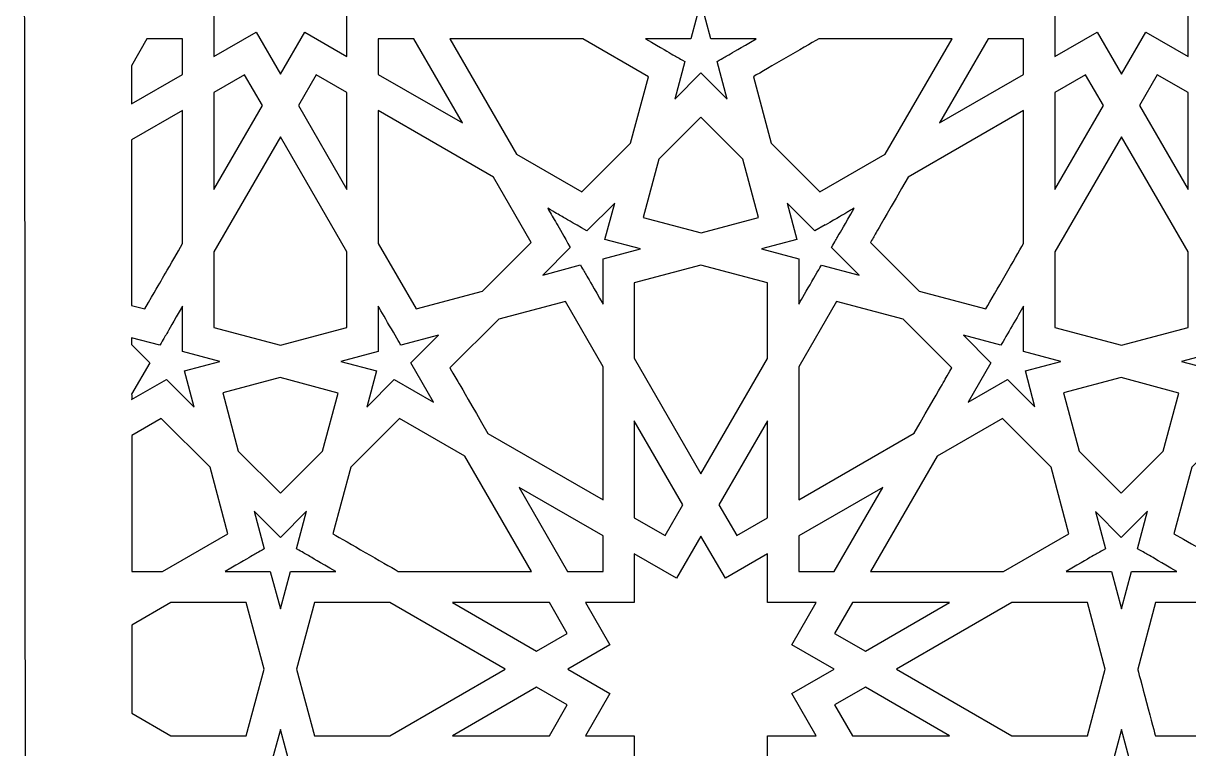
# Model space of a CAD drawing. Header units: millimetres. Extents: x -54 to 56, y -101 to 100.
# Drawn here: x -54.3 to 3.4, y -35.9 to 0.1 of the extents above; entities that cross this region are included whole.
import ezdxf

# ---------------------------------------------------------------- set-up
doc = ezdxf.new("R2010")
doc.units = ezdxf.units.MM
doc.header["$MEASUREMENT"] = 0
doc.layers.add('layer 1', color=7, linetype='Continuous')

msp = doc.modelspace()

# ---------------------------------------------------------------- linework, layer by layer
at = {"layer": 'layer 1', "color": 250}
for points, knots in [([(48.1386, 54.1623), (42.3711, 64.5167), (32.0929, 71.9141), (0.1217, 100.1639), (0.1217, 100.1639), (-12.0509, 89.1216), (-32.3955, 72.4154), (-38.3045, 66.5064), (-38.3045, 66.5064), (-48.153, 57.216), (-54.3278, 44.0535), (-54.3278, 28.0159), (-54.3278, 28.0159), (-54.144, -29.3356), (-54.2633, -80.8899), (-54.2633, -99.8357), (-54.2633, -99.8357), (-54.2633, -99.8357), (54.4481, -99.8357), (54.4481, -99.8357), (54.4481, -99.8357), (54.4481, -99.8357), (54.4424, -100.9781), (54.4424, 5.8646), (54.4424, 5.8646), (54.4424, 27.003), (56.0433, 40.3768), (48.1386, 54.1623)], [0, 0, 0, 0, 0.125, 0.125, 0.125, 0.125, 0.25, 0.25, 0.25, 0.25, 0.375, 0.375, 0.375, 0.375, 0.5, 0.5, 0.5, 0.5, 0.625, 0.625, 0.625, 0.625, 0.75, 0.75, 0.75, 0.75, 1, 1, 1, 1]), ([(-47.3033, 7.4348), (-47.3033, 7.4348), (-44.8896, 7.4348), (-44.8896, 7.4348), (-44.8896, 7.4348), (-44.8896, 7.4348), (-44.8896, 9.8542), (-44.8896, 9.8542), (-44.8896, 9.8542), (-44.8896, 9.8542), (-42.798, 8.6413), (-42.798, 8.6413), (-42.798, 8.6413), (-42.798, 8.6413), (-41.5911, 10.7329), (-41.5911, 10.7329), (-41.5911, 10.7329), (-41.5911, 10.7329), (-40.3844, 8.6413), (-40.3844, 8.6413), (-40.3844, 8.6413), (-40.3844, 8.6413), (-38.2928, 9.8482), (-38.2928, 9.8482), (-38.2928, 9.8482), (-38.2928, 9.8482), (-38.2928, 7.4348), (-38.2928, 7.4348), (-38.2928, 7.4348), (-38.2928, 7.4348), (-35.879, 7.4348), (-35.879, 7.4348), (-35.879, 7.4348), (-35.879, 7.4348), (-37.0859, 5.3428), (-37.0859, 5.3428), (-37.0859, 5.3428), (-37.0859, 5.3428), (-34.9945, 4.136), (-34.9945, 4.136), (-34.9945, 4.136), (-34.9945, 4.136), (-37.0859, 2.9291), (-37.0859, 2.9291), (-37.0859, 2.9291), (-37.0859, 2.9291), (-35.879, 0.8379), (-35.879, 0.8379), (-35.879, 0.8379), (-35.879, 0.8379), (-38.2928, 0.8379), (-38.2928, 0.8379), (-38.2928, 0.8379), (-38.2928, 0.8379), (-38.2928, -1.5762), (-38.2928, -1.5762), (-38.2928, -1.5762), (-38.2928, -1.5762), (-40.3844, -0.369), (-40.3844, -0.369), (-40.3844, -0.369), (-40.3844, -0.369), (-41.5911, -2.4606), (-41.5911, -2.4606), (-41.5911, -2.4606), (-41.5911, -2.4606), (-42.798, -0.369), (-42.798, -0.369), (-42.798, -0.369), (-42.798, -0.369), (-44.8896, -1.5762), (-44.8896, -1.5762), (-44.8896, -1.5762), (-44.8896, -1.5762), (-44.8896, 0.8379), (-44.8896, 0.8379), (-44.8896, 0.8379), (-44.8896, 0.8379), (-47.3033, 0.8379), (-47.3033, 0.8379), (-47.3033, 0.8379), (-47.3033, 0.8379), (-46.0965, 2.9291), (-46.0965, 2.9291), (-46.0965, 2.9291), (-46.0965, 2.9291), (-48.1881, 4.136), (-48.1881, 4.136), (-48.1881, 4.136), (-48.1881, 4.136), (-46.0965, 5.3428), (-46.0965, 5.3428), (-46.0965, 5.3428), (-46.0965, 5.3428), (-47.3033, 7.4348), (-47.3033, 7.4348)], [0, 0, 0, 0, 0.04, 0.04, 0.04, 0.04, 0.08, 0.08, 0.08, 0.08, 0.12, 0.12, 0.12, 0.12, 0.16, 0.16, 0.16, 0.16, 0.2, 0.2, 0.2, 0.2, 0.24, 0.24, 0.24, 0.24, 0.28, 0.28, 0.28, 0.28, 0.32, 0.32, 0.32, 0.32, 0.36, 0.36, 0.36, 0.36, 0.4, 0.4, 0.4, 0.4, 0.44, 0.44, 0.44, 0.44, 0.48, 0.48, 0.48, 0.48, 0.52, 0.52, 0.52, 0.52, 0.56, 0.56, 0.56, 0.56, 0.6, 0.6, 0.6, 0.6, 0.64, 0.64, 0.64, 0.64, 0.68, 0.68, 0.68, 0.68, 0.72, 0.72, 0.72, 0.72, 0.76, 0.76, 0.76, 0.76, 0.8, 0.8, 0.8, 0.8, 0.84, 0.84, 0.84, 0.84, 0.88, 0.88, 0.88, 0.88, 0.92, 0.92, 0.92, 0.92, 1, 1, 1, 1]), ([(-1.1261, 8.6413), (-1.1261, 8.6413), (0.0808, 10.7329), (0.0808, 10.7329), (0.0808, 10.7329), (0.0808, 10.7329), (1.2876, 8.6413), (1.2876, 8.6413), (1.2876, 8.6413), (1.2876, 8.6413), (3.3789, 9.8482), (3.3789, 9.8482), (3.3789, 9.8482), (3.3789, 9.8482), (3.3789, 7.4348), (3.3789, 7.4348), (3.3789, 7.4348), (3.3789, 7.4348), (5.7929, 7.4348), (5.7929, 7.4348), (5.7929, 7.4348), (5.7929, 7.4348), (4.5861, 5.3428), (4.5861, 5.3428), (4.5861, 5.3428), (4.5861, 5.3428), (6.6774, 4.136), (6.6774, 4.136), (6.6774, 4.136), (6.6774, 4.136), (4.5861, 2.9291), (4.5861, 2.9291), (4.5861, 2.9291), (4.5861, 2.9291), (5.7929, 0.8379), (5.7929, 0.8379), (5.7929, 0.8379), (5.7929, 0.8379), (3.3789, 0.8379), (3.3789, 0.8379), (3.3789, 0.8379), (3.3789, 0.8379), (3.3789, -1.5762), (3.3789, -1.5762), (3.3789, -1.5762), (3.3789, -1.5762), (1.2876, -0.369), (1.2876, -0.369), (1.2876, -0.369), (1.2876, -0.369), (0.0808, -2.4606), (0.0808, -2.4606), (0.0808, -2.4606), (0.0808, -2.4606), (-1.1261, -0.369), (-1.1261, -0.369), (-1.1261, -0.369), (-1.1261, -0.369), (-3.2237, -1.5762), (-3.2237, -1.5762), (-3.2237, -1.5762), (-3.2237, -1.5762), (-3.2237, 0.8379), (-3.2237, 0.8379), (-3.2237, 0.8379), (-3.2237, 0.8379), (-5.6374, 0.8379), (-5.6374, 0.8379), (-5.6374, 0.8379), (-5.6374, 0.8379), (-4.4302, 2.9291), (-4.4302, 2.9291), (-4.4302, 2.9291), (-4.4302, 2.9291), (-6.5218, 4.136), (-6.5218, 4.136), (-6.5218, 4.136), (-6.5218, 4.136), (-4.4302, 5.3428), (-4.4302, 5.3428), (-4.4302, 5.3428), (-4.4302, 5.3428), (-5.6374, 7.4348), (-5.6374, 7.4348), (-5.6374, 7.4348), (-5.6374, 7.4348), (-3.2237, 7.4348), (-3.2237, 7.4348), (-3.2237, 7.4348), (-3.2237, 7.4348), (-3.2237, 9.8542), (-3.2237, 9.8542), (-3.2237, 9.8542), (-3.2237, 9.8542), (-1.1261, 8.6413), (-1.1261, 8.6413)], [0, 0, 0, 0, 0.04, 0.04, 0.04, 0.04, 0.08, 0.08, 0.08, 0.08, 0.12, 0.12, 0.12, 0.12, 0.16, 0.16, 0.16, 0.16, 0.2, 0.2, 0.2, 0.2, 0.24, 0.24, 0.24, 0.24, 0.28, 0.28, 0.28, 0.28, 0.32, 0.32, 0.32, 0.32, 0.36, 0.36, 0.36, 0.36, 0.4, 0.4, 0.4, 0.4, 0.44, 0.44, 0.44, 0.44, 0.48, 0.48, 0.48, 0.48, 0.52, 0.52, 0.52, 0.52, 0.56, 0.56, 0.56, 0.56, 0.6, 0.6, 0.6, 0.6, 0.64, 0.64, 0.64, 0.64, 0.68, 0.68, 0.68, 0.68, 0.72, 0.72, 0.72, 0.72, 0.76, 0.76, 0.76, 0.76, 0.8, 0.8, 0.8, 0.8, 0.84, 0.84, 0.84, 0.84, 0.88, 0.88, 0.88, 0.88, 0.92, 0.92, 0.92, 0.92, 1, 1, 1, 1]), ([(-21.2561, -0.7091), (-21.2561, -0.7091), (-20.7582, 1.1423), (-20.7582, 1.1423), (-20.7582, 1.1423), (-20.7582, 1.1423), (-20.2602, -0.7091), (-20.2602, -0.7091), (-20.2602, -0.7091), (-20.2602, -0.7091), (-18.0104, -0.7091), (-18.0104, -0.7091), (-18.0104, -0.7091), (-19.6965, -1.6789), (-19.301, -1.4499), (-19.9555, -1.8337), (-19.9555, -1.8337), (-19.9555, -1.8337), (-19.4577, -3.6967), (-19.4577, -3.6967), (-19.4577, -3.6967), (-19.4577, -3.6967), (-20.7582, -2.3961), (-20.7582, -2.3961), (-20.7582, -2.3961), (-20.7582, -2.3961), (-22.0529, -3.6907), (-22.0529, -3.6907), (-22.0529, -3.6907), (-22.0529, -3.6907), (-21.5549, -1.8337), (-21.5549, -1.8337), (-21.5549, -1.8337), (-22.2155, -1.451), (-21.8203, -1.6792), (-23.5, -0.7091), (-23.5, -0.7091), (-23.5, -0.7091), (-21.2561, -0.7091), (-21.2561, -0.7091)], [0, 0, 0, 0, 0.0909091, 0.0909091, 0.0909091, 0.0909091, 0.1818182, 0.1818182, 0.1818182, 0.1818182, 0.2727273, 0.2727273, 0.2727273, 0.2727273, 0.3636364, 0.3636364, 0.3636364, 0.3636364, 0.4545455, 0.4545455, 0.4545455, 0.4545455, 0.5454545, 0.5454545, 0.5454545, 0.5454545, 0.6363636, 0.6363636, 0.6363636, 0.6363636, 0.7272727, 0.7272727, 0.7272727, 0.7272727, 0.8181818, 0.8181818, 0.8181818, 0.8181818, 1, 1, 1, 1]), ([(-46.4362, -0.7091), (-46.4362, -0.7091), (-46.4362, -2.4723), (-46.4362, -2.4723), (-46.4362, -2.4723), (-46.4362, -2.4723), (-48.973, -3.9313), (-48.973, -3.9313), (-48.973, -3.9313), (-48.973, -3.9313), (-48.973, -2.0507), (-48.973, -2.0507), (-48.973, -2.0507), (-48.973, -2.0507), (-48.1998, -0.7091), (-48.1998, -0.7091), (-48.1998, -0.7091), (-48.1998, -0.7091), (-46.4362, -0.7091), (-46.4362, -0.7091)], [0, 0, 0, 0, 0.1666667, 0.1666667, 0.1666667, 0.1666667, 0.3333333, 0.3333333, 0.3333333, 0.3333333, 0.5, 0.5, 0.5, 0.5, 0.6666667, 0.6666667, 0.6666667, 0.6666667, 1, 1, 1, 1]), ([(-32.5749, -4.8743), (-32.5749, -4.8743), (-36.7461, -2.4723), (-36.7461, -2.4723), (-36.7461, -2.4723), (-36.7461, -2.4723), (-36.7461, -0.7091), (-36.7461, -0.7091), (-36.7461, -0.7091), (-36.7461, -0.7091), (-34.9828, -0.7091), (-34.9828, -0.7091), (-34.9828, -0.7091), (-34.9828, -0.7091), (-32.5749, -4.8743), (-32.5749, -4.8743)], [0, 0, 0, 0, 0.2, 0.2, 0.2, 0.2, 0.4, 0.4, 0.4, 0.4, 0.6, 0.6, 0.6, 0.6, 1, 1, 1, 1]), ([(-26.5992, -0.7091), (-26.5992, -0.7091), (-23.3535, -2.5834), (-23.3535, -2.5834), (-23.3535, -2.5834), (-23.3535, -2.5834), (-24.2382, -5.8822), (-24.2382, -5.8822), (-24.2382, -5.8822), (-24.2382, -5.8822), (-26.6577, -8.2956), (-26.6577, -8.2956), (-26.6577, -8.2956), (-26.6577, -8.2956), (-29.8975, -6.4209), (-29.8975, -6.4209), (-29.8975, -6.4209), (-29.8975, -6.4209), (-33.1958, -0.7091), (-33.1958, -0.7091), (-33.1958, -0.7091), (-33.1958, -0.7091), (-26.5992, -0.7091), (-26.5992, -0.7091)], [0, 0, 0, 0, 0.1428571, 0.1428571, 0.1428571, 0.1428571, 0.2857143, 0.2857143, 0.2857143, 0.2857143, 0.4285714, 0.4285714, 0.4285714, 0.4285714, 0.5714286, 0.5714286, 0.5714286, 0.5714286, 0.7142857, 0.7142857, 0.7142857, 0.7142857, 1, 1, 1, 1]), ([(-14.9172, -0.7091), (-14.9172, -0.7091), (-8.3146, -0.7091), (-8.3146, -0.7091), (-8.3146, -0.7091), (-8.3146, -0.7091), (-11.6188, -6.4269), (-11.6188, -6.4269), (-11.6188, -6.4269), (-11.6188, -6.4269), (-14.8587, -8.2956), (-14.8587, -8.2956), (-14.8587, -8.2956), (-14.8587, -8.2956), (-17.2724, -5.8822), (-17.2724, -5.8822), (-17.2724, -5.8822), (-17.2724, -5.8822), (-18.1568, -2.5834), (-18.1568, -2.5834), (-18.1568, -2.5834), (-17.4424, -2.1675), (-15.6552, -1.1366), (-14.9172, -0.7091)], [0, 0, 0, 0, 0.1428571, 0.1428571, 0.1428571, 0.1428571, 0.2857143, 0.2857143, 0.2857143, 0.2857143, 0.4285714, 0.4285714, 0.4285714, 0.4285714, 0.5714286, 0.5714286, 0.5714286, 0.5714286, 0.7142857, 0.7142857, 0.7142857, 0.7142857, 1, 1, 1, 1]), ([(-6.5278, -0.7091), (-6.5278, -0.7091), (-4.7703, -0.7091), (-4.7703, -0.7091), (-4.7703, -0.7091), (-4.7703, -0.7091), (-4.7703, -2.4723), (-4.7703, -2.4723), (-4.7703, -2.4723), (-4.7703, -2.4723), (-8.9355, -4.8743), (-8.9355, -4.8743), (-8.9355, -4.8743), (-8.9355, -4.8743), (-6.5278, -0.7091), (-6.5278, -0.7091)], [0, 0, 0, 0, 0.2, 0.2, 0.2, 0.2, 0.4, 0.4, 0.4, 0.4, 0.6, 0.6, 0.6, 0.6, 1, 1, 1, 1]), ([(-44.8896, -8.1788), (-44.8896, -8.1788), (-44.8896, -3.3627), (-44.8896, -3.3627), (-44.8896, -3.3627), (-44.8896, -3.3627), (-43.3665, -2.4839), (-43.3665, -2.4839), (-43.3665, -2.4839), (-43.3665, -2.4839), (-42.4816, -4.0072), (-42.4816, -4.0072), (-42.4816, -4.0072), (-42.4816, -4.0072), (-44.8896, -8.1788), (-44.8896, -8.1788)], [0, 0, 0, 0, 0.2, 0.2, 0.2, 0.2, 0.4, 0.4, 0.4, 0.4, 0.6, 0.6, 0.6, 0.6, 1, 1, 1, 1]), ([(-38.2928, -8.1724), (-38.2928, -8.1724), (-40.6949, -4.0072), (-40.6949, -4.0072), (-40.6949, -4.0072), (-40.6949, -4.0072), (-39.8161, -2.4839), (-39.8161, -2.4839), (-39.8161, -2.4839), (-39.8161, -2.4839), (-38.2928, -3.3627), (-38.2928, -3.3627), (-38.2928, -3.3627), (-38.2928, -3.3627), (-38.2928, -8.1724), (-38.2928, -8.1724)], [0, 0, 0, 0, 0.2, 0.2, 0.2, 0.2, 0.4, 0.4, 0.4, 0.4, 0.6, 0.6, 0.6, 0.6, 1, 1, 1, 1]), ([(-3.2237, -8.1788), (-3.2237, -8.1788), (-3.2237, -3.3627), (-3.2237, -3.3627), (-3.2237, -3.3627), (-3.2237, -3.3627), (-1.6944, -2.4839), (-1.6944, -2.4839), (-1.6944, -2.4839), (-1.6944, -2.4839), (-0.8156, -4.0072), (-0.8156, -4.0072), (-0.8156, -4.0072), (-0.8156, -4.0072), (-3.2237, -8.1788), (-3.2237, -8.1788)], [0, 0, 0, 0, 0.2, 0.2, 0.2, 0.2, 0.4, 0.4, 0.4, 0.4, 0.6, 0.6, 0.6, 0.6, 1, 1, 1, 1]), ([(0.9712, -4.0072), (0.9712, -4.0072), (1.8499, -2.4839), (1.8499, -2.4839), (1.8499, -2.4839), (1.8499, -2.4839), (3.3789, -3.3627), (3.3789, -3.3627), (3.3789, -3.3627), (3.3789, -3.3627), (3.3789, -8.1724), (3.3789, -8.1724), (3.3789, -8.1724), (3.3789, -8.1724), (0.9712, -4.0072), (0.9712, -4.0072)], [0, 0, 0, 0, 0.2, 0.2, 0.2, 0.2, 0.4, 0.4, 0.4, 0.4, 0.6, 0.6, 0.6, 0.6, 1, 1, 1, 1]), ([(-46.4362, -10.856), (-47.6548, -12.9709), (-47.2389, -12.2502), (-48.311, -14.0956), (-48.311, -14.0956), (-48.311, -14.0956), (-48.9613, -13.9199), (-48.9613, -13.9199), (-48.9613, -13.9199), (-48.9613, -11.1897), (-48.9613, -8.454), (-48.9671, -5.7178), (-48.9671, -5.7178), (-48.9671, -5.7178), (-46.4362, -4.2591), (-46.4362, -4.2591), (-46.4362, -4.2591), (-46.4362, -4.2591), (-46.4362, -10.856), (-46.4362, -10.856)], [0, 0, 0, 0, 0.1666667, 0.1666667, 0.1666667, 0.1666667, 0.3333333, 0.3333333, 0.3333333, 0.3333333, 0.5, 0.5, 0.5, 0.5, 0.6666667, 0.6666667, 0.6666667, 0.6666667, 1, 1, 1, 1]), ([(-31.0282, -7.5575), (-31.0282, -7.5575), (-29.1594, -10.7971), (-29.1594, -10.7971), (-29.1594, -10.7971), (-29.1594, -10.7971), (-31.5731, -13.2112), (-31.5731, -13.2112), (-31.5731, -13.2112), (-31.5731, -13.2112), (-34.8715, -14.0956), (-34.8715, -14.0956), (-34.8715, -14.0956), (-34.8715, -14.0956), (-36.7461, -10.856), (-36.7461, -10.856), (-36.7461, -10.856), (-36.7461, -10.856), (-36.7461, -4.2591), (-36.7461, -4.2591), (-36.7461, -4.2591), (-36.7461, -4.2591), (-31.0282, -7.5575), (-31.0282, -7.5575)], [0, 0, 0, 0, 0.1428571, 0.1428571, 0.1428571, 0.1428571, 0.2857143, 0.2857143, 0.2857143, 0.2857143, 0.4285714, 0.4285714, 0.4285714, 0.4285714, 0.5714286, 0.5714286, 0.5714286, 0.5714286, 0.7142857, 0.7142857, 0.7142857, 0.7142857, 1, 1, 1, 1]), ([(-20.7582, -4.5872), (-20.7582, -4.5872), (-18.6725, -6.6728), (-18.6725, -6.6728), (-18.6725, -6.6728), (-18.6725, -6.6728), (-17.8993, -9.555), (-17.8993, -9.555), (-17.8993, -9.555), (-17.8993, -9.555), (-20.7465, -10.317), (-20.7465, -10.317), (-20.7465, -10.317), (-20.7465, -10.317), (-23.6113, -9.555), (-23.6113, -9.555), (-23.6113, -9.555), (-23.6113, -9.555), (-22.8438, -6.6728), (-22.8438, -6.6728), (-22.8438, -6.6728), (-22.8438, -6.6728), (-20.7582, -4.5872), (-20.7582, -4.5872)], [0, 0, 0, 0, 0.1428571, 0.1428571, 0.1428571, 0.1428571, 0.2857143, 0.2857143, 0.2857143, 0.2857143, 0.4285714, 0.4285714, 0.4285714, 0.4285714, 0.5714286, 0.5714286, 0.5714286, 0.5714286, 0.7142857, 0.7142857, 0.7142857, 0.7142857, 1, 1, 1, 1]), ([(-9.9374, -13.2112), (-9.9374, -13.2112), (-12.3511, -10.7971), (-12.3511, -10.7971), (-12.3511, -10.7971), (-12.0407, -10.2524), (-12.3628, -10.8207), (-10.4821, -7.5575), (-10.4821, -7.5575), (-10.4821, -7.5575), (-4.7703, -4.2591), (-4.7703, -4.2591), (-4.7703, -4.2591), (-4.7703, -4.2591), (-4.7703, -10.856), (-4.7703, -10.856), (-4.7703, -10.856), (-5.1742, -11.5647), (-6.1645, -13.2754), (-6.6389, -14.0956), (-6.6389, -14.0956), (-6.6389, -14.0956), (-9.9374, -13.2112), (-9.9374, -13.2112)], [0, 0, 0, 0, 0.1428571, 0.1428571, 0.1428571, 0.1428571, 0.2857143, 0.2857143, 0.2857143, 0.2857143, 0.4285714, 0.4285714, 0.4285714, 0.4285714, 0.5714286, 0.5714286, 0.5714286, 0.5714286, 0.7142857, 0.7142857, 0.7142857, 0.7142857, 1, 1, 1, 1]), ([(-41.5911, -5.5598), (-41.5911, -5.5598), (-38.2928, -11.2719), (-38.2928, -11.2719), (-38.2928, -11.2719), (-38.2928, -11.2719), (-38.2928, -15.0156), (-38.2928, -15.0156), (-38.2928, -15.0156), (-38.2928, -15.0156), (-41.5911, -15.8944), (-41.5911, -15.8944), (-41.5911, -15.8944), (-41.5911, -15.8944), (-44.8896, -15.0096), (-44.8896, -15.0096), (-44.8896, -15.0096), (-44.8896, -15.0096), (-44.8896, -11.2719), (-44.8896, -11.2719), (-44.8896, -11.2719), (-44.8896, -11.2719), (-41.5911, -5.5598), (-41.5911, -5.5598)], [0, 0, 0, 0, 0.1428571, 0.1428571, 0.1428571, 0.1428571, 0.2857143, 0.2857143, 0.2857143, 0.2857143, 0.4285714, 0.4285714, 0.4285714, 0.4285714, 0.5714286, 0.5714286, 0.5714286, 0.5714286, 0.7142857, 0.7142857, 0.7142857, 0.7142857, 1, 1, 1, 1]), ([(0.0808, -15.8944), (0.0808, -15.8944), (-3.2237, -15.0096), (-3.2237, -15.0096), (-3.2237, -15.0096), (-3.2237, -15.0096), (-3.2237, -11.2719), (-3.2237, -11.2719), (-3.2237, -11.2719), (-3.2237, -11.2719), (0.0808, -5.5598), (0.0808, -5.5598), (0.0808, -5.5598), (0.0808, -5.5598), (3.3789, -11.2719), (3.3789, -11.2719), (3.3789, -11.2719), (3.3789, -11.2719), (3.3789, -15.0156), (3.3789, -15.0156), (3.3789, -15.0156), (3.3789, -15.0156), (0.0808, -15.8944), (0.0808, -15.8944)], [0, 0, 0, 0, 0.1428571, 0.1428571, 0.1428571, 0.1428571, 0.2857143, 0.2857143, 0.2857143, 0.2857143, 0.4285714, 0.4285714, 0.4285714, 0.4285714, 0.5714286, 0.5714286, 0.5714286, 0.5714286, 0.7142857, 0.7142857, 0.7142857, 0.7142857, 1, 1, 1, 1]), ([(-28.345, -9.1045), (-27.5131, -9.5903), (-27.9349, -9.3444), (-26.3999, -10.2291), (-26.3999, -10.2291), (-26.3999, -10.2291), (-25.0289, -8.8579), (-25.0289, -8.8579), (-25.0289, -8.8579), (-25.0289, -8.8579), (-25.5095, -10.6507), (-25.5095, -10.6507), (-25.5095, -10.6507), (-25.5095, -10.6507), (-23.746, -11.1195), (-23.746, -11.1195), (-23.746, -11.1195), (-23.746, -11.1195), (-25.6033, -11.6173), (-25.6033, -11.6173), (-25.6033, -11.6173), (-25.6033, -11.6173), (-25.6033, -13.8673), (-25.6033, -13.8673), (-25.6033, -13.8673), (-26.5914, -12.1504), (-26.3704, -12.5335), (-26.7281, -11.9165), (-26.7281, -11.9165), (-26.7281, -11.9165), (-28.591, -12.4202), (-28.591, -12.4202), (-28.591, -12.4202), (-28.591, -12.4202), (-27.2259, -11.055), (-27.2259, -11.055), (-27.2259, -11.055), (-27.8965, -9.8749), (-28.0099, -9.6904), (-28.345, -9.1045)], [0, 0, 0, 0, 0.0909091, 0.0909091, 0.0909091, 0.0909091, 0.1818182, 0.1818182, 0.1818182, 0.1818182, 0.2727273, 0.2727273, 0.2727273, 0.2727273, 0.3636364, 0.3636364, 0.3636364, 0.3636364, 0.4545455, 0.4545455, 0.4545455, 0.4545455, 0.5454545, 0.5454545, 0.5454545, 0.5454545, 0.6363636, 0.6363636, 0.6363636, 0.6363636, 0.7272727, 0.7272727, 0.7272727, 0.7272727, 0.8181818, 0.8181818, 0.8181818, 0.8181818, 1, 1, 1, 1]), ([(-16.001, -10.6507), (-16.001, -10.6507), (-16.4814, -8.8579), (-16.4814, -8.8579), (-16.4814, -8.8579), (-16.4814, -8.8579), (-15.1106, -10.2291), (-15.1106, -10.2291), (-15.1106, -10.2291), (-15.1106, -10.2291), (-14.5951, -9.9303), (-14.5951, -9.9303), (-14.5951, -9.9303), (-14.5951, -9.9303), (-14.5951, -9.9363), (-14.5951, -9.9363), (-14.5951, -9.9363), (-13.3061, -9.1923), (-13.6225, -9.3676), (-13.1653, -9.1045), (-13.1653, -9.1045), (-14.1358, -10.7904), (-13.9065, -10.3928), (-14.2903, -11.055), (-14.2903, -11.055), (-14.2903, -11.055), (-12.9194, -12.4202), (-12.9194, -12.4202), (-12.9194, -12.4202), (-12.9194, -12.4202), (-14.7825, -11.9221), (-14.7825, -11.9221), (-14.7825, -11.9221), (-14.901, -12.1133), (-15.7946, -13.6715), (-15.9071, -13.8673), (-15.9071, -13.8673), (-15.9071, -13.8673), (-15.9071, -11.6173), (-15.9071, -11.6173), (-15.9071, -11.6173), (-15.9071, -11.6173), (-17.7585, -11.1195), (-17.7585, -11.1195), (-17.7585, -11.1195), (-17.7585, -11.1195), (-16.001, -10.6507), (-16.001, -10.6507)], [0, 0, 0, 0, 0.0769231, 0.0769231, 0.0769231, 0.0769231, 0.1538462, 0.1538462, 0.1538462, 0.1538462, 0.2307692, 0.2307692, 0.2307692, 0.2307692, 0.3076923, 0.3076923, 0.3076923, 0.3076923, 0.3846154, 0.3846154, 0.3846154, 0.3846154, 0.4615385, 0.4615385, 0.4615385, 0.4615385, 0.5384615, 0.5384615, 0.5384615, 0.5384615, 0.6153846, 0.6153846, 0.6153846, 0.6153846, 0.6923077, 0.6923077, 0.6923077, 0.6923077, 0.7692308, 0.7692308, 0.7692308, 0.7692308, 0.8461538, 0.8461538, 0.8461538, 0.8461538, 1, 1, 1, 1]), ([(-20.7582, -11.9221), (-20.7582, -11.9221), (-17.4597, -12.8069), (-17.4597, -12.8069), (-17.4597, -12.8069), (-17.4597, -12.8069), (-17.4597, -16.5506), (-17.4597, -16.5506), (-17.4597, -16.5506), (-17.4597, -16.5506), (-20.7582, -22.2627), (-20.7582, -22.2627), (-20.7582, -22.2627), (-20.7582, -22.2627), (-24.0564, -16.5446), (-24.0564, -16.5446), (-24.0564, -16.5446), (-24.0564, -16.5446), (-24.0564, -12.8069), (-24.0564, -12.8069), (-24.0564, -12.8069), (-24.0564, -12.8069), (-20.7582, -11.9221), (-20.7582, -11.9221)], [0, 0, 0, 0, 0.1428571, 0.1428571, 0.1428571, 0.1428571, 0.2857143, 0.2857143, 0.2857143, 0.2857143, 0.4285714, 0.4285714, 0.4285714, 0.4285714, 0.5714286, 0.5714286, 0.5714286, 0.5714286, 0.7142857, 0.7142857, 0.7142857, 0.7142857, 1, 1, 1, 1]), ([(-27.472, -13.7209), (-27.472, -13.7209), (-25.6033, -16.9605), (-25.6033, -16.9605), (-25.6033, -16.9605), (-25.6033, -16.9605), (-25.6033, -23.5574), (-25.6033, -23.5574), (-25.6033, -23.5574), (-25.6033, -23.5574), (-31.3154, -20.2646), (-31.3154, -20.2646), (-31.3154, -20.2646), (-33.0787, -17.2064), (-32.7095, -17.8509), (-33.1901, -17.019), (-33.1901, -17.019), (-33.1901, -17.019), (-30.7705, -14.6053), (-30.7705, -14.6053), (-30.7705, -14.6053), (-30.7705, -14.6053), (-27.472, -13.7209), (-27.472, -13.7209)], [0, 0, 0, 0, 0.1428571, 0.1428571, 0.1428571, 0.1428571, 0.2857143, 0.2857143, 0.2857143, 0.2857143, 0.4285714, 0.4285714, 0.4285714, 0.4285714, 0.5714286, 0.5714286, 0.5714286, 0.5714286, 0.7142857, 0.7142857, 0.7142857, 0.7142857, 1, 1, 1, 1]), ([(-8.3263, -17.019), (-8.8593, -17.9504), (-8.461, -17.2593), (-10.1953, -20.2586), (-10.1953, -20.2586), (-10.1953, -20.2586), (-15.9071, -23.5574), (-15.9071, -23.5574), (-15.9071, -23.5574), (-15.9071, -23.5574), (-15.9071, -16.9665), (-15.9071, -16.9665), (-15.9071, -16.9665), (-15.9071, -16.9665), (-14.0385, -13.7209), (-14.0385, -13.7209), (-14.0385, -13.7209), (-14.0385, -13.7209), (-10.74, -14.6053), (-10.74, -14.6053), (-10.74, -14.6053), (-10.74, -14.6053), (-8.3263, -17.019), (-8.3263, -17.019)], [0, 0, 0, 0, 0.1428571, 0.1428571, 0.1428571, 0.1428571, 0.2857143, 0.2857143, 0.2857143, 0.2857143, 0.4285714, 0.4285714, 0.4285714, 0.4285714, 0.5714286, 0.5714286, 0.5714286, 0.5714286, 0.7142857, 0.7142857, 0.7142857, 0.7142857, 1, 1, 1, 1]), ([(-44.5849, -16.697), (-44.5849, -16.697), (-46.3425, -17.1654), (-46.3425, -17.1654), (-46.3425, -17.1654), (-46.3425, -17.1654), (-45.8621, -18.9583), (-45.8621, -18.9583), (-45.8621, -18.9583), (-45.8621, -18.9583), (-47.2389, -17.5874), (-47.2389, -17.5874), (-47.2389, -17.5874), (-47.2389, -17.5874), (-48.9613, -18.5833), (-48.9613, -18.5833), (-48.9613, -18.5833), (-48.9554, -18.4954), (-48.9554, -18.4132), (-48.9613, -18.3254), (-48.9613, -18.3254), (-48.9613, -18.3254), (-48.059, -16.7672), (-48.059, -16.7672), (-48.059, -16.7672), (-48.059, -16.7672), (-48.9613, -15.8648), (-48.9613, -15.8648), (-48.9613, -15.8648), (-48.9613, -15.8648), (-48.9613, -15.5254), (-48.9613, -15.5254), (-48.9613, -15.5254), (-48.9613, -15.5254), (-47.5611, -15.9), (-47.5611, -15.9), (-47.5611, -15.9), (-47.1783, -15.2393), (-47.4067, -15.6344), (-46.4362, -13.9552), (-46.4362, -13.9552), (-46.4362, -13.9552), (-46.4362, -16.1988), (-46.4362, -16.1988), (-46.4362, -16.1988), (-46.4362, -16.1988), (-44.5849, -16.697), (-44.5849, -16.697)], [0, 0, 0, 0, 0.0769231, 0.0769231, 0.0769231, 0.0769231, 0.1538462, 0.1538462, 0.1538462, 0.1538462, 0.2307692, 0.2307692, 0.2307692, 0.2307692, 0.3076923, 0.3076923, 0.3076923, 0.3076923, 0.3846154, 0.3846154, 0.3846154, 0.3846154, 0.4615385, 0.4615385, 0.4615385, 0.4615385, 0.5384615, 0.5384615, 0.5384615, 0.5384615, 0.6153846, 0.6153846, 0.6153846, 0.6153846, 0.6923077, 0.6923077, 0.6923077, 0.6923077, 0.7692308, 0.7692308, 0.7692308, 0.7692308, 0.8461538, 0.8461538, 0.8461538, 0.8461538, 1, 1, 1, 1]), ([(-35.6213, -15.9), (-35.6213, -15.9), (-33.7584, -15.4023), (-33.7584, -15.4023), (-33.7584, -15.4023), (-33.7584, -15.4023), (-35.1235, -16.7672), (-35.1235, -16.7672), (-35.1235, -16.7672), (-35.1235, -16.7672), (-33.9984, -18.7124), (-33.9984, -18.7124), (-33.9984, -18.7124), (-33.9984, -18.7124), (-35.9495, -17.5874), (-35.9495, -17.5874), (-35.9495, -17.5874), (-35.9495, -17.5874), (-37.3145, -18.9583), (-37.3145, -18.9583), (-37.3145, -18.9583), (-37.3145, -18.9583), (-36.834, -17.1714), (-36.834, -17.1714), (-36.834, -17.1714), (-36.834, -17.1714), (-38.5975, -16.697), (-38.5975, -16.697), (-38.5975, -16.697), (-38.5975, -16.697), (-36.7461, -16.1988), (-36.7461, -16.1988), (-36.7461, -16.1988), (-36.7461, -16.1988), (-36.7461, -13.9552), (-36.7461, -13.9552), (-36.7461, -13.9552), (-36.6308, -14.1538), (-35.7305, -15.7004), (-35.6213, -15.9)], [0, 0, 0, 0, 0.0909091, 0.0909091, 0.0909091, 0.0909091, 0.1818182, 0.1818182, 0.1818182, 0.1818182, 0.2727273, 0.2727273, 0.2727273, 0.2727273, 0.3636364, 0.3636364, 0.3636364, 0.3636364, 0.4545455, 0.4545455, 0.4545455, 0.4545455, 0.5454545, 0.5454545, 0.5454545, 0.5454545, 0.6363636, 0.6363636, 0.6363636, 0.6363636, 0.7272727, 0.7272727, 0.7272727, 0.7272727, 0.8181818, 0.8181818, 0.8181818, 0.8181818, 1, 1, 1, 1]), ([(-4.208, -18.9466), (-4.208, -18.9466), (-5.5669, -17.5874), (-5.5669, -17.5874), (-5.5669, -17.5874), (-5.5669, -17.5874), (-7.5121, -18.7124), (-7.5121, -18.7124), (-7.5121, -18.7124), (-7.5121, -18.7124), (-6.3871, -16.7672), (-6.3871, -16.7672), (-6.3871, -16.7672), (-6.3871, -16.7672), (-7.7523, -15.4023), (-7.7523, -15.4023), (-7.7523, -15.4023), (-7.7523, -15.4023), (-5.8949, -15.9), (-5.8949, -15.9), (-5.8949, -15.9), (-5.6254, -15.4372), (-5.0338, -14.418), (-4.7703, -13.9552), (-4.7703, -13.9552), (-4.7703, -13.9552), (-4.7703, -16.1988), (-4.7703, -16.1988), (-4.7703, -16.1988), (-4.7703, -16.1988), (-2.9245, -16.697), (-2.9245, -16.697), (-2.9245, -16.697), (-2.9245, -16.697), (-4.6821, -17.1654), (-4.6821, -17.1654), (-4.6821, -17.1654), (-4.6821, -17.1654), (-4.208, -18.9466), (-4.208, -18.9466)], [0, 0, 0, 0, 0.0909091, 0.0909091, 0.0909091, 0.0909091, 0.1818182, 0.1818182, 0.1818182, 0.1818182, 0.2727273, 0.2727273, 0.2727273, 0.2727273, 0.3636364, 0.3636364, 0.3636364, 0.3636364, 0.4545455, 0.4545455, 0.4545455, 0.4545455, 0.5454545, 0.5454545, 0.5454545, 0.5454545, 0.6363636, 0.6363636, 0.6363636, 0.6363636, 0.7272727, 0.7272727, 0.7272727, 0.7272727, 0.8181818, 0.8181818, 0.8181818, 0.8181818, 1, 1, 1, 1]), ([(7.6732, -18.7124), (7.6732, -18.7124), (5.7224, -17.5874), (5.7224, -17.5874), (5.7224, -17.5874), (5.7224, -17.5874), (4.3399, -18.9699), (4.3399, -18.9699), (4.3399, -18.9699), (4.3399, -18.9699), (4.8263, -17.1714), (4.8263, -17.1714), (4.8263, -17.1714), (4.8263, -17.1714), (3.0628, -16.7026), (3.0628, -16.7026), (3.0628, -16.7026), (3.0628, -16.7026), (4.9258, -16.1988), (4.9258, -16.1988), (4.9258, -16.1988), (4.9258, -16.1988), (4.9258, -13.9552), (4.9258, -13.9552), (4.9258, -13.9552), (5.0433, -14.1587), (5.9323, -15.7004), (6.0505, -15.9), (6.0505, -15.9), (6.0505, -15.9), (7.9138, -15.4023), (7.9138, -15.4023), (7.9138, -15.4023), (7.9138, -15.4023), (6.5486, -16.7672), (6.5486, -16.7672), (6.5486, -16.7672), (6.5486, -16.7672), (7.6732, -18.7124), (7.6732, -18.7124)], [0, 0, 0, 0, 0.0909091, 0.0909091, 0.0909091, 0.0909091, 0.1818182, 0.1818182, 0.1818182, 0.1818182, 0.2727273, 0.2727273, 0.2727273, 0.2727273, 0.3636364, 0.3636364, 0.3636364, 0.3636364, 0.4545455, 0.4545455, 0.4545455, 0.4545455, 0.5454545, 0.5454545, 0.5454545, 0.5454545, 0.6363636, 0.6363636, 0.6363636, 0.6363636, 0.7272727, 0.7272727, 0.7272727, 0.7272727, 0.8181818, 0.8181818, 0.8181818, 0.8181818, 1, 1, 1, 1]), ([(-39.5056, -21.1494), (-39.5056, -21.1494), (-41.5911, -23.2293), (-41.5911, -23.2293), (-41.5911, -23.2293), (-41.5911, -23.2293), (-43.6768, -21.1434), (-43.6768, -21.1434), (-43.6768, -21.1434), (-43.6768, -21.1434), (-44.4502, -18.2612), (-44.4502, -18.2612), (-44.4502, -18.2612), (-44.4502, -18.2612), (-41.5972, -17.4995), (-41.5972, -17.4995), (-41.5972, -17.4995), (-41.5972, -17.4995), (-38.7323, -18.2668), (-38.7323, -18.2668), (-38.7323, -18.2668), (-38.7323, -18.2668), (-39.5056, -21.1494), (-39.5056, -21.1494)], [0, 0, 0, 0, 0.1428571, 0.1428571, 0.1428571, 0.1428571, 0.2857143, 0.2857143, 0.2857143, 0.2857143, 0.4285714, 0.4285714, 0.4285714, 0.4285714, 0.5714286, 0.5714286, 0.5714286, 0.5714286, 0.7142857, 0.7142857, 0.7142857, 0.7142857, 1, 1, 1, 1]), ([(2.928, -18.2668), (2.928, -18.2668), (2.1547, -21.1494), (2.1547, -21.1494), (2.1547, -21.1494), (2.1547, -21.1494), (0.0691, -23.2293), (0.0691, -23.2293), (0.0691, -23.2293), (0.0691, -23.2293), (-2.0169, -21.1434), (-2.0169, -21.1434), (-2.0169, -21.1434), (-2.0169, -21.1434), (-2.7898, -18.2612), (-2.7898, -18.2612), (-2.7898, -18.2612), (-2.7898, -18.2612), (0.0631, -17.4995), (0.0631, -17.4995), (0.0631, -17.4995), (0.0631, -17.4995), (2.928, -18.2668), (2.928, -18.2668)], [0, 0, 0, 0, 0.1428571, 0.1428571, 0.1428571, 0.1428571, 0.2857143, 0.2857143, 0.2857143, 0.2857143, 0.4285714, 0.4285714, 0.4285714, 0.4285714, 0.5714286, 0.5714286, 0.5714286, 0.5714286, 0.7142857, 0.7142857, 0.7142857, 0.7142857, 1, 1, 1, 1]), ([(-44.1925, -25.2384), (-44.1925, -25.2384), (-47.4322, -27.1074), (-47.4322, -27.1074), (-47.4322, -27.1074), (-47.4322, -27.1074), (-48.9554, -27.1074), (-48.9554, -27.1074), (-48.9554, -27.1074), (-48.9554, -27.1074), (-48.9554, -20.3701), (-48.9554, -20.3701), (-48.9554, -20.3701), (-48.9554, -20.3701), (-47.4908, -19.5266), (-47.4908, -19.5266), (-47.4908, -19.5266), (-47.4908, -19.5266), (-45.077, -21.9403), (-45.077, -21.9403), (-45.077, -21.9403), (-45.077, -21.9403), (-44.1925, -25.2384), (-44.1925, -25.2384)], [0, 0, 0, 0, 0.1428571, 0.1428571, 0.1428571, 0.1428571, 0.2857143, 0.2857143, 0.2857143, 0.2857143, 0.4285714, 0.4285714, 0.4285714, 0.4285714, 0.5714286, 0.5714286, 0.5714286, 0.5714286, 0.7142857, 0.7142857, 0.7142857, 0.7142857, 1, 1, 1, 1]), ([(-32.4519, -21.3953), (-32.4519, -21.3953), (-29.1534, -27.1074), (-29.1534, -27.1074), (-29.1534, -27.1074), (-29.1534, -27.1074), (-35.7503, -27.1074), (-35.7503, -27.1074), (-35.7503, -27.1074), (-36.4942, -26.6799), (-38.2811, -25.6487), (-38.99, -25.2384), (-38.99, -25.2384), (-38.99, -25.2384), (-38.1052, -21.9403), (-38.1052, -21.9403), (-38.1052, -21.9403), (-38.1052, -21.9403), (-35.6916, -19.5266), (-35.6916, -19.5266), (-35.6916, -19.5266), (-35.6916, -19.5266), (-32.4519, -21.3953), (-32.4519, -21.3953)], [0, 0, 0, 0, 0.1428571, 0.1428571, 0.1428571, 0.1428571, 0.2857143, 0.2857143, 0.2857143, 0.2857143, 0.4285714, 0.4285714, 0.4285714, 0.4285714, 0.5714286, 0.5714286, 0.5714286, 0.5714286, 0.7142857, 0.7142857, 0.7142857, 0.7142857, 1, 1, 1, 1]), ([(-12.3571, -27.1074), (-12.3571, -27.1074), (-9.0586, -21.3953), (-9.0586, -21.3953), (-9.0586, -21.3953), (-9.0586, -21.3953), (-5.8187, -19.5266), (-5.8187, -19.5266), (-5.8187, -19.5266), (-5.8187, -19.5266), (-3.405, -21.9403), (-3.405, -21.9403), (-3.405, -21.9403), (-3.405, -21.9403), (-2.5206, -25.2384), (-2.5206, -25.2384), (-2.5206, -25.2384), (-2.5206, -25.2384), (-5.7602, -27.1074), (-5.7602, -27.1074), (-5.7602, -27.1074), (-5.7602, -27.1074), (-12.3571, -27.1074), (-12.3571, -27.1074)], [0, 0, 0, 0, 0.1428571, 0.1428571, 0.1428571, 0.1428571, 0.2857143, 0.2857143, 0.2857143, 0.2857143, 0.4285714, 0.4285714, 0.4285714, 0.4285714, 0.5714286, 0.5714286, 0.5714286, 0.5714286, 0.7142857, 0.7142857, 0.7142857, 0.7142857, 1, 1, 1, 1]), ([(2.6818, -25.2384), (2.6818, -25.2384), (3.5606, -21.9403), (3.5606, -21.9403), (3.5606, -21.9403), (3.5606, -21.9403), (5.9746, -19.5266), (5.9746, -19.5266), (5.9746, -19.5266), (5.9746, -19.5266), (9.2202, -21.3953), (9.2202, -21.3953), (9.2202, -21.3953), (9.2202, -21.3953), (12.5183, -27.1074), (12.5183, -27.1074), (12.5183, -27.1074), (12.5183, -27.1074), (5.9217, -27.1074), (5.9217, -27.1074), (5.9217, -27.1074), (4.6916, -26.3984), (5.3827, -26.797), (2.6818, -25.2384)], [0, 0, 0, 0, 0.1428571, 0.1428571, 0.1428571, 0.1428571, 0.2857143, 0.2857143, 0.2857143, 0.2857143, 0.4285714, 0.4285714, 0.4285714, 0.4285714, 0.5714286, 0.5714286, 0.5714286, 0.5714286, 0.7142857, 0.7142857, 0.7142857, 0.7142857, 1, 1, 1, 1]), ([(-21.6487, -23.809), (-21.6487, -23.809), (-22.5275, -25.3323), (-22.5275, -25.3323), (-22.5275, -25.3323), (-22.5275, -25.3323), (-24.0564, -24.4535), (-24.0564, -24.4535), (-24.0564, -24.4535), (-24.0564, -24.4535), (-24.0564, -19.6437), (-24.0564, -19.6437), (-24.0564, -19.6437), (-24.0564, -19.6437), (-21.6487, -23.809), (-21.6487, -23.809)], [0, 0, 0, 0, 0.2, 0.2, 0.2, 0.2, 0.4, 0.4, 0.4, 0.4, 0.6, 0.6, 0.6, 0.6, 1, 1, 1, 1]), ([(-17.4597, -19.6437), (-17.4597, -19.6437), (-17.4597, -24.4535), (-17.4597, -24.4535), (-17.4597, -24.4535), (-17.4597, -24.4535), (-18.983, -25.3323), (-18.983, -25.3323), (-18.983, -25.3323), (-18.983, -25.3323), (-19.8618, -23.809), (-19.8618, -23.809), (-19.8618, -23.809), (-19.8618, -23.809), (-17.4597, -19.6437), (-17.4597, -19.6437)], [0, 0, 0, 0, 0.2, 0.2, 0.2, 0.2, 0.4, 0.4, 0.4, 0.4, 0.6, 0.6, 0.6, 0.6, 1, 1, 1, 1]), ([(-29.7685, -22.9422), (-29.7685, -22.9422), (-25.6033, -25.3499), (-25.6033, -25.3499), (-25.6033, -25.3499), (-25.6033, -25.3499), (-25.6033, -27.1074), (-25.6033, -27.1074), (-25.6033, -27.1074), (-25.6033, -27.1074), (-27.3608, -27.1074), (-27.3608, -27.1074), (-27.3608, -27.1074), (-27.3608, -27.1074), (-29.7685, -22.9422), (-29.7685, -22.9422)], [0, 0, 0, 0, 0.2, 0.2, 0.2, 0.2, 0.4, 0.4, 0.4, 0.4, 0.6, 0.6, 0.6, 0.6, 1, 1, 1, 1]), ([(-15.9071, -25.3499), (-15.9071, -25.3499), (-11.7419, -22.9422), (-11.7419, -22.9422), (-11.7419, -22.9422), (-11.7419, -22.9422), (-14.1496, -27.1074), (-14.1496, -27.1074), (-14.1496, -27.1074), (-14.1496, -27.1074), (-15.9071, -27.1074), (-15.9071, -27.1074), (-15.9071, -27.1074), (-15.9071, -27.1074), (-15.9071, -25.3499), (-15.9071, -25.3499)], [0, 0, 0, 0, 0.2, 0.2, 0.2, 0.2, 0.4, 0.4, 0.4, 0.4, 0.6, 0.6, 0.6, 0.6, 1, 1, 1, 1]), ([(-42.8859, -24.1198), (-42.8859, -24.1198), (-41.5911, -25.4201), (-41.5911, -25.4201), (-41.5911, -25.4201), (-41.5911, -25.4201), (-40.2965, -24.1254), (-40.2965, -24.1254), (-40.2965, -24.1254), (-40.2965, -24.1254), (-40.7945, -25.9828), (-40.7945, -25.9828), (-40.7945, -25.9828), (-40.1339, -26.3655), (-40.5291, -26.1369), (-38.8494, -27.1074), (-38.8494, -27.1074), (-38.8494, -27.1074), (-41.0933, -27.1074), (-41.0933, -27.1074), (-41.0933, -27.1074), (-41.0933, -27.1074), (-41.5911, -28.9648), (-41.5911, -28.9648), (-41.5911, -28.9648), (-41.5911, -28.9648), (-42.0892, -27.1074), (-42.0892, -27.1074), (-42.0892, -27.1074), (-42.0892, -27.1074), (-44.333, -27.1074), (-44.333, -27.1074), (-44.333, -27.1074), (-42.6542, -26.1376), (-43.0506, -26.3666), (-42.3879, -25.9828), (-42.3879, -25.9828), (-42.3879, -25.9828), (-42.8859, -24.1198), (-42.8859, -24.1198)], [0, 0, 0, 0, 0.0909091, 0.0909091, 0.0909091, 0.0909091, 0.1818182, 0.1818182, 0.1818182, 0.1818182, 0.2727273, 0.2727273, 0.2727273, 0.2727273, 0.3636364, 0.3636364, 0.3636364, 0.3636364, 0.4545455, 0.4545455, 0.4545455, 0.4545455, 0.5454545, 0.5454545, 0.5454545, 0.5454545, 0.6363636, 0.6363636, 0.6363636, 0.6363636, 0.7272727, 0.7272727, 0.7272727, 0.7272727, 0.8181818, 0.8181818, 0.8181818, 0.8181818, 1, 1, 1, 1]), ([(-0.7158, -25.9828), (-0.7158, -25.9828), (-1.2139, -24.137), (-1.2139, -24.137), (-1.2139, -24.137), (-1.2139, -24.137), (0.0691, -25.4201), (0.0691, -25.4201), (0.0691, -25.4201), (0.0691, -25.4201), (1.3755, -24.1138), (1.3755, -24.1138), (1.3755, -24.1138), (1.3755, -24.1138), (0.8773, -25.9828), (0.8773, -25.9828), (0.8773, -25.9828), (1.5381, -26.3655), (1.143, -26.1369), (2.8226, -27.1074), (2.8226, -27.1074), (2.8226, -27.1074), (0.5729, -27.1074), (0.5729, -27.1074), (0.5729, -27.1074), (0.5729, -27.1074), (0.0808, -28.9648), (0.0808, -28.9648), (0.0808, -28.9648), (0.0808, -28.9648), (-0.4174, -27.1074), (-0.4174, -27.1074), (-0.4174, -27.1074), (-0.4174, -27.1074), (-2.667, -27.1074), (-2.667, -27.1074), (-2.667, -27.1074), (-0.9807, -26.1373), (-1.3776, -26.3662), (-0.7158, -25.9828)], [0, 0, 0, 0, 0.0909091, 0.0909091, 0.0909091, 0.0909091, 0.1818182, 0.1818182, 0.1818182, 0.1818182, 0.2727273, 0.2727273, 0.2727273, 0.2727273, 0.3636364, 0.3636364, 0.3636364, 0.3636364, 0.4545455, 0.4545455, 0.4545455, 0.4545455, 0.5454545, 0.5454545, 0.5454545, 0.5454545, 0.6363636, 0.6363636, 0.6363636, 0.6363636, 0.7272727, 0.7272727, 0.7272727, 0.7272727, 0.8181818, 0.8181818, 0.8181818, 0.8181818, 1, 1, 1, 1]), ([(-19.5514, -36.4635), (-19.5514, -36.4635), (-20.7582, -38.5551), (-20.7582, -38.5551), (-20.7582, -38.5551), (-20.7582, -38.5551), (-21.965, -36.4635), (-21.965, -36.4635), (-21.965, -36.4635), (-21.965, -36.4635), (-24.0564, -37.6707), (-24.0564, -37.6707), (-24.0564, -37.6707), (-24.0564, -37.6707), (-24.0564, -35.2566), (-24.0564, -35.2566), (-24.0564, -35.2566), (-24.0564, -35.2566), (-26.4704, -35.2566), (-26.4704, -35.2566), (-26.4704, -35.2566), (-26.4704, -35.2566), (-25.2635, -33.1653), (-25.2635, -33.1653), (-25.2635, -33.1653), (-25.2635, -33.1653), (-27.3549, -31.9585), (-27.3549, -31.9585), (-27.3549, -31.9585), (-27.3549, -31.9585), (-25.2635, -30.7516), (-25.2635, -30.7516), (-25.2635, -30.7516), (-25.2635, -30.7516), (-26.4704, -28.654), (-26.4704, -28.654), (-26.4704, -28.654), (-26.4704, -28.654), (-24.0564, -28.654), (-24.0564, -28.654), (-24.0564, -28.654), (-24.0564, -28.654), (-24.0564, -26.2407), (-24.0564, -26.2407), (-24.0564, -26.2407), (-24.0564, -26.2407), (-21.965, -27.4472), (-21.965, -27.4472), (-21.965, -27.4472), (-21.965, -27.4472), (-20.7582, -25.3559), (-20.7582, -25.3559), (-20.7582, -25.3559), (-20.7582, -25.3559), (-19.5454, -27.4472), (-19.5454, -27.4472), (-19.5454, -27.4472), (-19.5454, -27.4472), (-17.4597, -26.2407), (-17.4597, -26.2407), (-17.4597, -26.2407), (-17.4597, -26.2407), (-17.4597, -28.654), (-17.4597, -28.654), (-17.4597, -28.654), (-17.4597, -28.654), (-15.0403, -28.654), (-15.0403, -28.654), (-15.0403, -28.654), (-15.0403, -28.654), (-16.2472, -30.7516), (-16.2472, -30.7516), (-16.2472, -30.7516), (-16.2472, -30.7516), (-14.1556, -31.9585), (-14.1556, -31.9585), (-14.1556, -31.9585), (-14.1556, -31.9585), (-16.2472, -33.1653), (-16.2472, -33.1653), (-16.2472, -33.1653), (-16.2472, -33.1653), (-15.0403, -35.2566), (-15.0403, -35.2566), (-15.0403, -35.2566), (-15.0403, -35.2566), (-17.4597, -35.2566), (-17.4597, -35.2566), (-17.4597, -35.2566), (-17.4597, -35.2566), (-17.4597, -37.6707), (-17.4597, -37.6707), (-17.4597, -37.6707), (-17.4597, -37.6707), (-19.5514, -36.4635), (-19.5514, -36.4635)], [0, 0, 0, 0, 0.04, 0.04, 0.04, 0.04, 0.08, 0.08, 0.08, 0.08, 0.12, 0.12, 0.12, 0.12, 0.16, 0.16, 0.16, 0.16, 0.2, 0.2, 0.2, 0.2, 0.24, 0.24, 0.24, 0.24, 0.28, 0.28, 0.28, 0.28, 0.32, 0.32, 0.32, 0.32, 0.36, 0.36, 0.36, 0.36, 0.4, 0.4, 0.4, 0.4, 0.44, 0.44, 0.44, 0.44, 0.48, 0.48, 0.48, 0.48, 0.52, 0.52, 0.52, 0.52, 0.56, 0.56, 0.56, 0.56, 0.6, 0.6, 0.6, 0.6, 0.64, 0.64, 0.64, 0.64, 0.68, 0.68, 0.68, 0.68, 0.72, 0.72, 0.72, 0.72, 0.76, 0.76, 0.76, 0.76, 0.8, 0.8, 0.8, 0.8, 0.84, 0.84, 0.84, 0.84, 0.88, 0.88, 0.88, 0.88, 0.92, 0.92, 0.92, 0.92, 1, 1, 1, 1]), ([(-47.0163, -28.654), (-47.0163, -28.654), (-43.2784, -28.654), (-43.2784, -28.654), (-43.2784, -28.654), (-43.2784, -28.654), (-42.3939, -31.9585), (-42.3939, -31.9585), (-42.3939, -31.9585), (-42.3939, -31.9585), (-43.2784, -35.2566), (-43.2784, -35.2566), (-43.2784, -35.2566), (-43.2784, -35.2566), (-47.0163, -35.2566), (-47.0163, -35.2566), (-47.0163, -35.2566), (-47.0163, -35.2566), (-48.9554, -34.1376), (-48.9554, -34.1376), (-48.9554, -34.1376), (-48.9554, -34.1376), (-48.9554, -29.7734), (-48.9554, -29.7734), (-48.9554, -29.7734), (-48.9554, -29.7734), (-47.0163, -28.654), (-47.0163, -28.654)], [0, 0, 0, 0, 0.125, 0.125, 0.125, 0.125, 0.25, 0.25, 0.25, 0.25, 0.375, 0.375, 0.375, 0.375, 0.5, 0.5, 0.5, 0.5, 0.625, 0.625, 0.625, 0.625, 0.75, 0.75, 0.75, 0.75, 1, 1, 1, 1]), ([(-39.904, -35.2566), (-39.904, -35.2566), (-40.7886, -31.9585), (-40.7886, -31.9585), (-40.7886, -31.9585), (-40.7886, -31.9585), (-40.7886, -31.9528), (-40.7886, -31.9528), (-40.7886, -31.9528), (-40.7886, -31.9528), (-39.904, -28.654), (-39.904, -28.654), (-39.904, -28.654), (-39.904, -28.654), (-36.1662, -28.654), (-36.1662, -28.654), (-36.1662, -28.654), (-36.1662, -28.654), (-30.4541, -31.9585), (-30.4541, -31.9585), (-30.4541, -31.9585), (-30.4541, -31.9585), (-36.1662, -35.2566), (-36.1662, -35.2566), (-36.1662, -35.2566), (-36.1662, -35.2566), (-39.904, -35.2566), (-39.904, -35.2566)], [0, 0, 0, 0, 0.125, 0.125, 0.125, 0.125, 0.25, 0.25, 0.25, 0.25, 0.375, 0.375, 0.375, 0.375, 0.5, 0.5, 0.5, 0.5, 0.625, 0.625, 0.625, 0.625, 0.75, 0.75, 0.75, 0.75, 1, 1, 1, 1]), ([(-27.3783, -30.1829), (-27.3783, -30.1829), (-28.9016, -31.0621), (-28.9016, -31.0621), (-28.9016, -31.0621), (-28.9016, -31.0621), (-33.067, -28.654), (-33.067, -28.654), (-33.067, -28.654), (-33.067, -28.654), (-28.2572, -28.654), (-28.2572, -28.654), (-28.2572, -28.654), (-28.2572, -28.654), (-27.3783, -30.1829), (-27.3783, -30.1829)], [0, 0, 0, 0, 0.2, 0.2, 0.2, 0.2, 0.4, 0.4, 0.4, 0.4, 0.6, 0.6, 0.6, 0.6, 1, 1, 1, 1]), ([(-13.2532, -28.654), (-13.2532, -28.654), (-8.4434, -28.654), (-8.4434, -28.654), (-8.4434, -28.654), (-8.4434, -28.654), (-12.609, -31.0621), (-12.609, -31.0621), (-12.609, -31.0621), (-12.609, -31.0621), (-14.1323, -30.1829), (-14.1323, -30.1829), (-14.1323, -30.1829), (-14.1323, -30.1829), (-13.2532, -28.654), (-13.2532, -28.654)], [0, 0, 0, 0, 0.2, 0.2, 0.2, 0.2, 0.4, 0.4, 0.4, 0.4, 0.6, 0.6, 0.6, 0.6, 1, 1, 1, 1]), ([(-11.0621, -31.9585), (-11.0621, -31.9585), (-5.3443, -28.654), (-5.3443, -28.654), (-5.3443, -28.654), (-5.3443, -28.654), (-1.6066, -28.654), (-1.6066, -28.654), (-1.6066, -28.654), (-1.6066, -28.654), (-0.7218, -31.9528), (-0.7218, -31.9528), (-0.7218, -31.9528), (-0.7218, -31.9528), (-0.7218, -31.9585), (-0.7218, -31.9585), (-0.7218, -31.9585), (-0.7218, -31.9585), (-1.6066, -35.2566), (-1.6066, -35.2566), (-1.6066, -35.2566), (-1.6066, -35.2566), (-5.3443, -35.2566), (-5.3443, -35.2566), (-5.3443, -35.2566), (-5.3443, -35.2566), (-11.0621, -31.9585), (-11.0621, -31.9585)], [0, 0, 0, 0, 0.125, 0.125, 0.125, 0.125, 0.25, 0.25, 0.25, 0.25, 0.375, 0.375, 0.375, 0.375, 0.5, 0.5, 0.5, 0.5, 0.625, 0.625, 0.625, 0.625, 0.75, 0.75, 0.75, 0.75, 1, 1, 1, 1]), ([(1.7621, -35.2566), (1.76, -35.2481), (0.8833, -31.9617), (0.8833, -31.9528), (0.8833, -31.9528), (0.8833, -31.9528), (1.7621, -28.654), (1.7621, -28.654), (1.7621, -28.654), (1.7621, -28.654), (5.5058, -28.654), (5.5058, -28.654), (5.5058, -28.654), (5.5058, -28.654), (11.218, -31.9585), (11.218, -31.9585), (11.218, -31.9585), (11.218, -31.9585), (5.5058, -35.2566), (5.5058, -35.2566), (5.5058, -35.2566), (5.5058, -35.2566), (1.7621, -35.2566), (1.7621, -35.2566)], [0, 0, 0, 0, 0.1428571, 0.1428571, 0.1428571, 0.1428571, 0.2857143, 0.2857143, 0.2857143, 0.2857143, 0.4285714, 0.4285714, 0.4285714, 0.4285714, 0.5714286, 0.5714286, 0.5714286, 0.5714286, 0.7142857, 0.7142857, 0.7142857, 0.7142857, 1, 1, 1, 1]), ([(-28.9016, -32.8489), (-28.9016, -32.8489), (-27.3783, -33.7277), (-27.3783, -33.7277), (-27.3783, -33.7277), (-27.3783, -33.7277), (-28.2572, -35.2566), (-28.2572, -35.2566), (-28.2572, -35.2566), (-28.2572, -35.2566), (-33.067, -35.2566), (-33.067, -35.2566), (-33.067, -35.2566), (-33.067, -35.2566), (-28.9016, -32.8489), (-28.9016, -32.8489)], [0, 0, 0, 0, 0.2, 0.2, 0.2, 0.2, 0.4, 0.4, 0.4, 0.4, 0.6, 0.6, 0.6, 0.6, 1, 1, 1, 1]), ([(-14.1323, -33.7277), (-14.1323, -33.7277), (-12.609, -32.8489), (-12.609, -32.8489), (-12.609, -32.8489), (-12.609, -32.8489), (-8.4434, -35.2566), (-8.4434, -35.2566), (-8.4434, -35.2566), (-8.4434, -35.2566), (-13.2532, -35.2566), (-13.2532, -35.2566), (-13.2532, -35.2566), (-13.2532, -35.2566), (-14.1323, -33.7277), (-14.1323, -33.7277)], [0, 0, 0, 0, 0.2, 0.2, 0.2, 0.2, 0.4, 0.4, 0.4, 0.4, 0.6, 0.6, 0.6, 0.6, 1, 1, 1, 1]), ([(-40.2907, -39.8148), (-40.2907, -39.8148), (-41.5911, -38.5085), (-41.5911, -38.5085), (-41.5911, -38.5085), (-41.5911, -38.5085), (-42.8919, -39.8088), (-42.8919, -39.8088), (-42.8919, -39.8088), (-42.8919, -39.8088), (-42.3879, -37.9282), (-42.3879, -37.9282), (-42.3879, -37.9282), (-43.0487, -37.5454), (-42.6536, -37.774), (-44.333, -36.8035), (-44.333, -36.8035), (-44.333, -36.8035), (-42.0892, -36.8035), (-42.0892, -36.8035), (-42.0892, -36.8035), (-42.0892, -36.8035), (-41.5911, -34.9465), (-41.5911, -34.9465), (-41.5911, -34.9465), (-41.5911, -34.9465), (-41.0933, -36.8035), (-41.0933, -36.8035), (-41.0933, -36.8035), (-41.0933, -36.8035), (-38.8494, -36.8035), (-38.8494, -36.8035), (-38.8494, -36.8035), (-40.5285, -37.7737), (-40.132, -37.5444), (-40.7945, -37.9282), (-40.7945, -37.9282), (-40.7945, -37.9282), (-40.2907, -39.8148), (-40.2907, -39.8148)], [0, 0, 0, 0, 0.0909091, 0.0909091, 0.0909091, 0.0909091, 0.1818182, 0.1818182, 0.1818182, 0.1818182, 0.2727273, 0.2727273, 0.2727273, 0.2727273, 0.3636364, 0.3636364, 0.3636364, 0.3636364, 0.4545455, 0.4545455, 0.4545455, 0.4545455, 0.5454545, 0.5454545, 0.5454545, 0.5454545, 0.6363636, 0.6363636, 0.6363636, 0.6363636, 0.7272727, 0.7272727, 0.7272727, 0.7272727, 0.8181818, 0.8181818, 0.8181818, 0.8181818, 1, 1, 1, 1]), ([(1.3755, -39.7972), (1.3755, -39.7972), (0.0808, -38.4965), (0.0808, -38.4965), (0.0808, -38.4965), (0.0808, -38.4965), (-1.2199, -39.7916), (-1.2199, -39.7916), (-1.2199, -39.7916), (-1.2199, -39.7916), (-0.7158, -37.9282), (-0.7158, -37.9282), (-0.7158, -37.9282), (-1.378, -37.5447), (-0.9807, -37.774), (-2.667, -36.8035), (-2.667, -36.8035), (-2.667, -36.8035), (-0.4174, -36.8035), (-0.4174, -36.8035), (-0.4174, -36.8035), (-0.4174, -36.8035), (0.0808, -34.9465), (0.0808, -34.9465), (0.0808, -34.9465), (0.0808, -34.9465), (0.5729, -36.8035), (0.5729, -36.8035), (0.5729, -36.8035), (0.5729, -36.8035), (2.8226, -36.8035), (2.8226, -36.8035), (2.8226, -36.8035), (1.1433, -37.774), (1.5399, -37.5447), (0.8773, -37.9282), (0.8773, -37.9282), (0.8773, -37.9282), (1.3755, -39.7972), (1.3755, -39.7972)], [0, 0, 0, 0, 0.0909091, 0.0909091, 0.0909091, 0.0909091, 0.1818182, 0.1818182, 0.1818182, 0.1818182, 0.2727273, 0.2727273, 0.2727273, 0.2727273, 0.3636364, 0.3636364, 0.3636364, 0.3636364, 0.4545455, 0.4545455, 0.4545455, 0.4545455, 0.5454545, 0.5454545, 0.5454545, 0.5454545, 0.6363636, 0.6363636, 0.6363636, 0.6363636, 0.7272727, 0.7272727, 0.7272727, 0.7272727, 0.8181818, 0.8181818, 0.8181818, 0.8181818, 1, 1, 1, 1])]:
    msp.add_open_spline(points, degree=3, knots=knots, dxfattribs=at)

doc.saveas('drawing.dxf')
